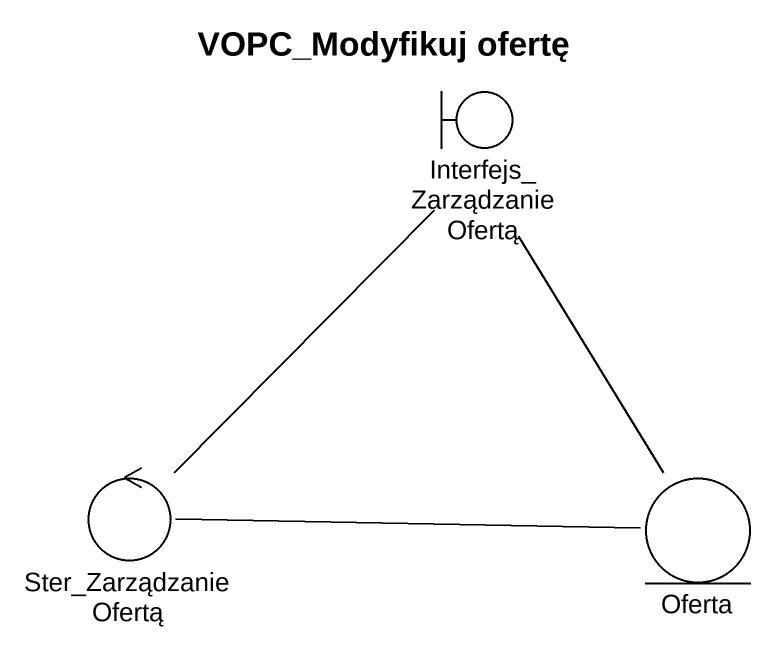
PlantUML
@startuml
title VOPC_Modyfikuj ofertę
boundary Interfejs_ZarządzanieOfertą
control Ster_ZarządzanieOfertą
entity Oferta
Interfejs_ZarządzanieOfertą -- Ster_ZarządzanieOfertą
Interfejs_ZarządzanieOfertą -- Oferta
Oferta -left- Ster_ZarządzanieOfertą
@enduml
